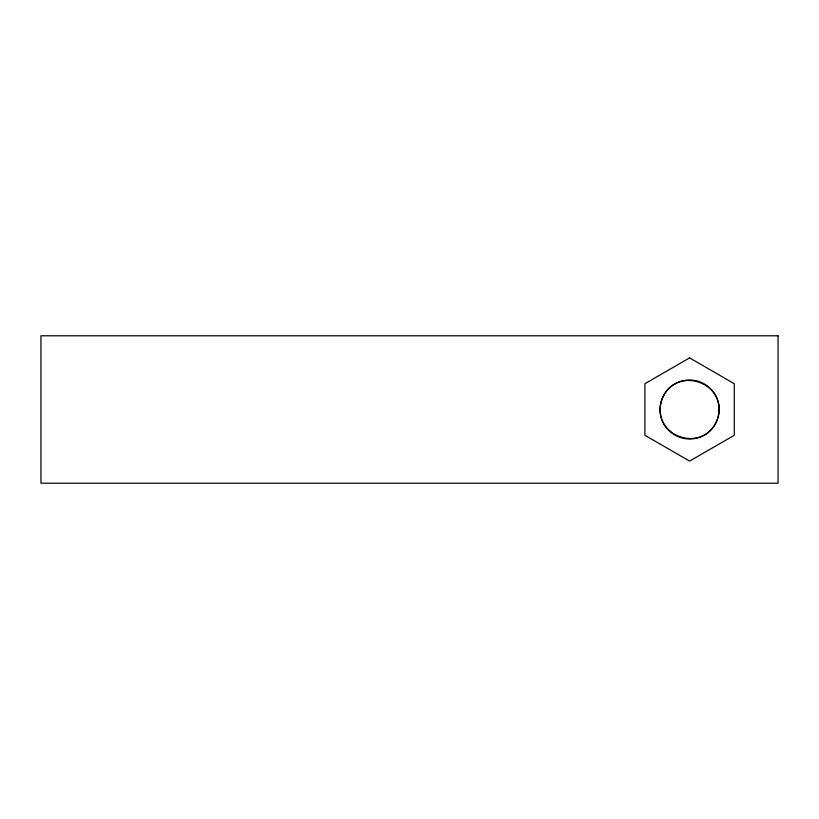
<?xml version="1.0" encoding="UTF-8"?>
<svg xmlns="http://www.w3.org/2000/svg" width="819" height="819" viewBox="0 0 819 819"><rect width="100%" height="100%" fill="white"/><g stroke="black" fill="none" stroke-linecap="round" stroke-linejoin="round"><path stroke-width="1.23" d="M661.557 400.389C650.296 437.151 705.139 454.965 717.639 418.611C728.9 381.849 674.057 364.035 661.557 400.389M689.598 357.903L644.911 383.702L644.911 435.298L689.598 461.097L734.285 435.298L734.285 383.702L689.598 357.903M778.05 335.79L40.95 335.79L40.95 483.21L778.05 483.21L778.05 335.79M667.69 429.228A29.484 29.484 0 0 0 717.639 418.611A29.484 29.484 0 0 0 683.466 380.661A29.484 29.484 0 0 0 667.69 429.228"/></g></svg>
